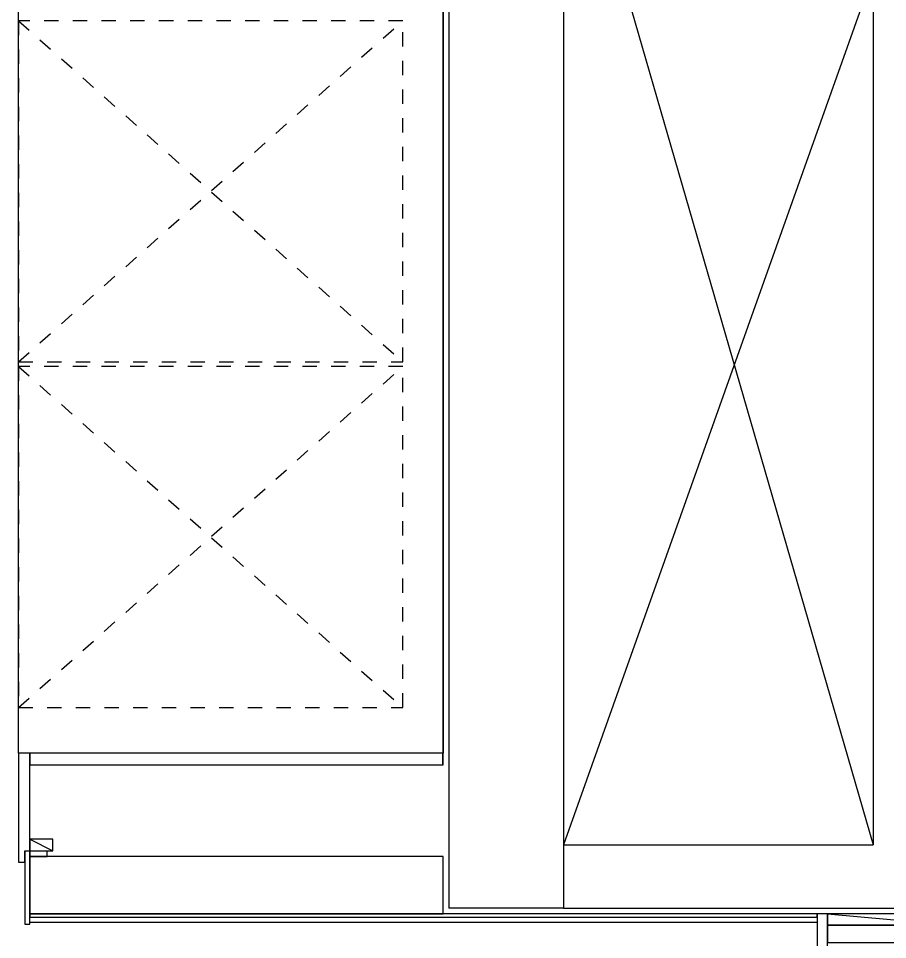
# Model space of a CAD drawing. Header units: millimetres. Extents: x -33000 to 294000, y 0 to 42408.
# Drawn here: x 14665 to 16180, y 3314 to 4921 of the extents above; entities that cross this region are included whole.
import ezdxf

# ---------------------------------------------------------------- set-up
doc = ezdxf.new("R2010")
doc.units = ezdxf.units.MM
doc.header["$LTSCALE"] = 50
doc.linetypes.add('HIDDEN', pattern=[2, 1, -1])
doc.layers.add('arch', color=8, linetype='Continuous')

msp = doc.modelspace()

# ---------------------------------------------------------------- linework, layer by layer
at = {"layer": 'arch'}
for p, q in [((15415, 5919.2), (15415, 3369.2)), ((15615, 5919.2), (15615, 3369.2)), ((14664.9, 3639.2), (14664.9, 5609.2)), ((14665, 3639.2), (14665, 5609.2)), ((15404.9, 5609.2), (15404.9, 3639.2)), ((15405, 5609.2), (15405, 3639.2)), ((16155, 4999.2), (15615, 3479.2)), ((15715, 4999.2), (16155, 3479.2)), ((14684.9, 3639.2), (14664.9, 3639.2)), ((14664.9, 3639.2), (14664.9, 3449.2)), ((15404.9, 3639.2), (14664.9, 3639.2)), ((14685, 3639.2), (14665, 3639.2)), ((14665, 3639.2), (14665, 3449.2)), ((15405, 3639.2), (14665, 3639.2)), ((14684.9, 3639.2), (14684.9, 3619.2)), ((15404.9, 3639.2), (14684.9, 3639.2)), ((14684.9, 3469.2), (14684.9, 3639.2)), ((14685, 3639.2), (14685, 3619.2)), ((15405, 3639.2), (14685, 3639.2)), ((14685, 3469.2), (14685, 3639.2)), ((15404.9, 3619.2), (15404.9, 3639.2)), ((15405, 3619.2), (15405, 3639.2)), ((14684.9, 3619.2), (15404.9, 3619.2)), ((14685, 3619.2), (15405, 3619.2)), ((14724.9, 3489.2), (14684.9, 3489.2)), ((14684.9, 3489.2), (14684.9, 3469.2)), ((14684.9, 3489.2), (14724.9, 3469.2)), ((14725, 3489.2), (14685, 3489.2)), ((14685, 3489.2), (14685, 3469.2)), ((14685, 3489.2), (14725, 3469.2)), ((14724.9, 3469.2), (14724.9, 3489.2)), ((14725, 3469.2), (14725, 3489.2)), ((14675.9, 3449.2), (14675.9, 3469.2)), ((14675.9, 3469.2), (14684.9, 3469.2)), ((14684.9, 3468.2), (14675.9, 3468.2)), ((14675.9, 3468.2), (14675.9, 3341.2)), ((14676, 3449.2), (14676, 3469.2)), ((14676, 3469.2), (14685, 3469.2)), ((14685, 3468.2), (14676, 3468.2)), ((14676, 3468.2), (14676, 3341.2)), ((14684.9, 3469.2), (14724.9, 3469.2)), ((14684.9, 3341.2), (14684.9, 3468.2)), ((14714.9, 3468.2), (14684.9, 3468.2)), ((14684.9, 3468.2), (14684.9, 3459.2)), ((14684.9, 3459.2), (14714.9, 3459.2)), ((14685, 3469.2), (14725, 3469.2)), ((14685, 3341.2), (14685, 3468.2)), ((14715, 3468.2), (14685, 3468.2)), ((14685, 3468.2), (14685, 3459.2)), ((14685, 3459.2), (14685, 3359.2)), ((15405, 3459.2), (14685, 3459.2)), ((14685, 3459.2), (14715, 3459.2)), ((14714.9, 3459.2), (14714.9, 3468.2)), ((14715, 3459.2), (14715, 3468.2)), ((15405, 3359.2), (15405, 3459.2)), ((14664.9, 3449.2), (14675.9, 3449.2)), ((14665, 3449.2), (14676, 3449.2)), ((14685, 3359.2), (14685, 3353.2)), ((16057, 3359.2), (14685, 3359.2)), ((14685, 3359.2), (15405, 3359.2)), ((15615, 3369.2), (15415, 3369.2)), ((16057, 3353.2), (16057, 3359.2)), ((14685, 3344.2), (14685, 3353.2)), ((14685, 3353.2), (16057, 3353.2)), ((16057, 3344.2), (14685, 3344.2)), ((16057, 3353.2), (16057, 3344.2)), ((14675.9, 3341.2), (14684.9, 3341.2)), ((14676, 3341.2), (14685, 3341.2))]:
    msp.add_line(p, q, dxfattribs=at)
at = {"layer": 'arch', "ltscale": 2}
for p, q in [((16155, 4999.2), (16155, 3479.2)), ((15615, 3479.2), (16155, 3479.2)), ((15615, 3369.2), (16595, 3369.2))]:
    msp.add_line(p, q, dxfattribs=at)
at = {"layer": 'arch', "linetype": 'HIDDEN', "ltscale": 0.5}
for p, q in [((15334.9, 4916.7), (14664.9, 4916.7)), ((14664.9, 4916.7), (14664.9, 4321.7)), ((14664.9, 4321.7), (15334.9, 4916.7)), ((14664.9, 4916.7), (15334.9, 4321.7)), ((15334.9, 4321.7), (15334.9, 4916.7)), ((14664.9, 4321.7), (15334.9, 4321.7)), ((15334.9, 4313.7), (14664.9, 4313.7)), ((14664.9, 4313.7), (14664.9, 3718.7)), ((14664.9, 3718.7), (15334.9, 4313.7)), ((14664.9, 4313.7), (15334.9, 3718.7)), ((15334.9, 3718.7), (15334.9, 4313.7)), ((14664.9, 3718.7), (15334.9, 3718.7))]:
    msp.add_line(p, q, dxfattribs=at)
at = {"layer": 'arch', "linetype": 'Continuous', "ltscale": 4}
msp.add_lwpolyline([(16075, 3359.2), (16057, 3359.2), (16057, 3299.2), (16075, 3299.2)], close=True, dxfattribs=at)
at = {"layer": 'arch'}
msp.add_lwpolyline([(16075, 3359.2), (16075, 3339.2), (16295, 3339.2), (16295, 3359.2), (16075, 3359.2), (16295, 3339.2)], dxfattribs=at)
msp.add_lwpolyline([(16295, 3309.2), (16295, 3339.2), (16075, 3339.2), (16075, 3309.2)], close=True, dxfattribs=at)

doc.saveas('drawing.dxf')
